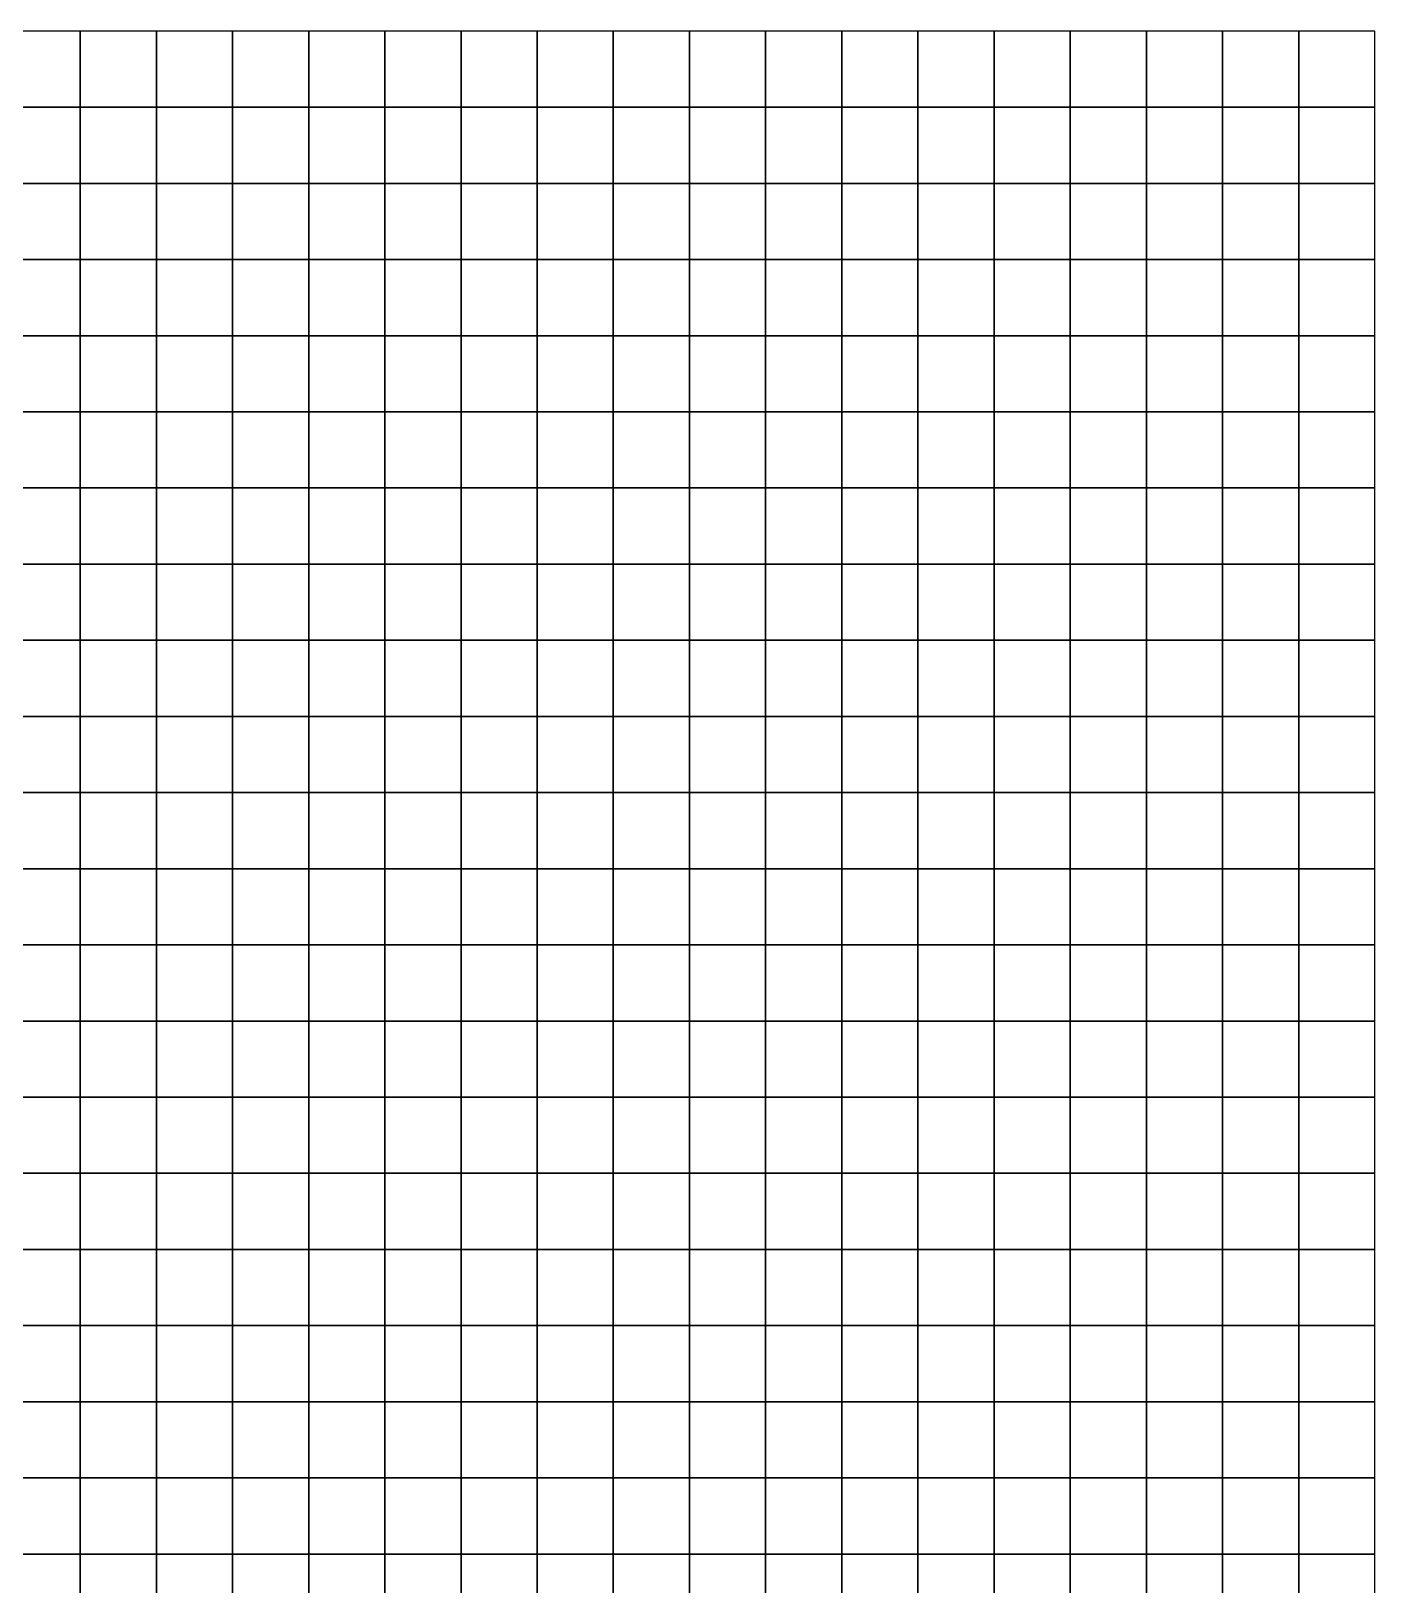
# Model space of a CAD drawing. Header units: metres. Extents: x 0 to 700, y 0 to 800.
# Drawn here: x 523.5 to 700, y 596 to 800 of the extents above; entities that cross this region are included whole.
import ezdxf

# ---------------------------------------------------------------- set-up
doc = ezdxf.new("R2010")
doc.units = ezdxf.units.M

msp = doc.modelspace()

# ---------------------------------------------------------------- linework, layer by layer
at = {"layer": 'C2'}
for points in [[(520, 790, -330.32), (530, 790, -330.41), (530, 800, -332.89), (520, 800, -332.9)], [(530, 790, -330.41), (540, 790, -331.52), (540, 800, -333.83), (530, 800, -332.89)], [(540, 790, -331.52), (550, 790, -332.95), (550, 800, -335.23), (540, 800, -333.83)], [(550, 790, -332.95), (560, 790, -334.1), (560, 800, -336.55), (550, 800, -335.23)], [(560, 790, -334.1), (570, 790, -335.11), (570, 800, -337.82), (560, 800, -336.55)], [(570, 790, -335.11), (580, 790, -337.31), (580, 800, -340.12), (570, 800, -337.82)], [(580, 790, -337.31), (590, 790, -340.22), (590, 800, -342.81), (580, 800, -340.12)], [(590, 790, -340.22), (600, 790, -341.76), (600, 800, -344.42), (590, 800, -342.81)], [(600, 790, -341.76), (610, 790, -341.01), (610, 800, -344.13), (600, 800, -344.42)], [(610, 790, -341.01), (620, 790, -337.91), (620, 800, -341.99), (610, 800, -344.13)], [(620, 790, -337.91), (630, 790, -336.11), (630, 800, -340.47), (620, 800, -341.99)], [(630, 790, -336.11), (640, 790, -334.45), (640, 800, -338.79), (630, 800, -340.47)], [(640, 790, -334.45), (650, 790, -331.86), (650, 800, -336.23), (640, 800, -338.79)], [(650, 790, -331.86), (660, 790, -328.42), (660, 800, -333.16), (650, 800, -336.23)], [(660, 790, -328.42), (670, 790, -324.44), (670, 800, -329.73), (660, 800, -333.16)], [(670, 790, -324.44), (680, 790, -322.09), (680, 800, -327.61), (670, 800, -329.73)], [(680, 790, -322.09), (690, 790, -321.84), (690, 800, -327.08), (680, 800, -327.61)], [(690, 790, -321.84), (700, 790, -320.34), (700, 800, -325.89), (690, 800, -327.08)], [(520, 780, -328.15), (530, 780, -328.39), (530, 790, -330.41), (520, 790, -330.32)], [(530, 780, -328.39), (540, 780, -329.58), (540, 790, -331.52), (530, 790, -330.41)], [(540, 780, -329.58), (550, 780, -330.94), (550, 790, -332.95), (540, 790, -331.52)], [(550, 780, -330.94), (560, 780, -331.93), (560, 790, -334.1), (550, 790, -332.95)], [(560, 780, -331.93), (570, 780, -332.8), (570, 790, -335.11), (560, 790, -334.1)], [(570, 780, -332.8), (580, 780, -334.94), (580, 790, -337.31), (570, 790, -335.11)], [(580, 780, -334.94), (590, 780, -337.9), (590, 790, -340.22), (580, 790, -337.31)], [(590, 780, -337.9), (600, 780, -339.5), (600, 790, -341.76), (590, 790, -340.22)], [(600, 780, -339.5), (610, 780, -338.81), (610, 790, -341.01), (600, 790, -341.76)], [(610, 780, -338.81), (620, 780, -335.79), (620, 790, -337.91), (610, 790, -341.01)], [(620, 780, -335.79), (630, 780, -334.24), (630, 790, -336.11), (620, 790, -337.91)], [(630, 780, -334.24), (640, 780, -332.87), (640, 790, -334.45), (630, 790, -336.11)], [(640, 780, -332.87), (650, 780, -330.22), (650, 790, -331.86), (640, 790, -334.45)], [(650, 780, -330.22), (660, 780, -326.36), (660, 790, -328.42), (650, 790, -331.86)], [(660, 780, -326.36), (670, 780, -321.63), (670, 790, -324.44), (660, 790, -328.42)], [(670, 780, -321.63), (680, 780, -318.55), (680, 790, -322.09), (670, 790, -324.44)], [(680, 780, -318.55), (690, 780, -317.55), (690, 790, -321.84), (680, 790, -322.09)], [(690, 780, -317.55), (700, 780, -315.21), (700, 790, -320.34), (690, 790, -321.84)], [(520, 770, -324.96), (530, 770, -325.2), (530, 780, -328.39), (520, 780, -328.15)], [(530, 770, -325.2), (540, 770, -326.53), (540, 780, -329.58), (530, 780, -328.39)], [(540, 770, -326.53), (550, 770, -327.84), (550, 780, -330.94), (540, 780, -329.58)], [(550, 770, -327.84), (560, 770, -328.59), (560, 780, -331.93), (550, 780, -330.94)], [(560, 770, -328.59), (570, 770, -329.11), (570, 780, -332.8), (560, 780, -331.93)], [(570, 770, -329.11), (580, 770, -331.16), (580, 780, -334.94), (570, 780, -332.8)], [(580, 770, -331.16), (590, 770, -334.39), (590, 780, -337.9), (580, 780, -334.94)], [(590, 770, -334.39), (600, 770, -335.99), (600, 780, -339.5), (590, 780, -337.9)], [(600, 770, -335.99), (610, 770, -334.97), (610, 780, -338.81), (600, 780, -339.5)], [(610, 770, -334.97), (620, 770, -331.09), (620, 780, -335.79), (610, 780, -338.81)], [(620, 770, -331.09), (630, 770, -329.4), (630, 780, -334.24), (620, 780, -335.79)], [(630, 770, -329.4), (640, 770, -328.26), (640, 780, -332.87), (630, 780, -334.24)], [(640, 770, -328.26), (650, 770, -325.78), (650, 780, -330.22), (640, 780, -332.87)], [(650, 770, -325.78), (660, 770, -321.66), (660, 780, -326.36), (650, 780, -330.22)], [(660, 770, -321.66), (670, 770, -316.43), (670, 780, -321.63), (660, 780, -326.36)], [(670, 770, -316.43), (680, 770, -313.11), (680, 780, -318.55), (670, 780, -321.63)], [(680, 770, -313.11), (690, 770, -312.39), (690, 780, -317.55), (680, 780, -318.55)], [(690, 770, -312.39), (700, 770, -309.73), (700, 780, -315.21), (690, 780, -317.55)], [(520, 760, -321.47), (530, 760, -321.68), (530, 770, -325.2), (520, 770, -324.96)], [(530, 760, -321.68), (540, 760, -323.12), (540, 770, -326.53), (530, 770, -325.2)], [(540, 760, -323.12), (550, 760, -324.39), (550, 770, -327.84), (540, 770, -326.53)], [(550, 760, -324.39), (560, 760, -324.87), (560, 770, -328.59), (550, 770, -327.84)], [(560, 760, -324.87), (570, 760, -325.02), (570, 770, -329.11), (560, 770, -328.59)], [(570, 760, -325.02), (580, 760, -326.96), (580, 770, -331.16), (570, 770, -329.11)], [(580, 760, -326.96), (590, 760, -330.44), (590, 770, -334.39), (580, 770, -331.16)], [(590, 760, -330.44), (600, 760, -332.08), (600, 770, -335.99), (590, 770, -334.39)], [(600, 760, -332.08), (610, 760, -330.6), (610, 770, -334.97), (600, 770, -335.99)], [(610, 760, -330.6), (620, 760, -325.89), (620, 770, -331.09), (610, 770, -334.97)], [(620, 760, -325.89), (630, 760, -323.83), (630, 770, -329.4), (620, 770, -331.09)], [(630, 760, -323.83), (640, 760, -322.6), (640, 770, -328.26), (630, 770, -329.4)], [(640, 760, -322.6), (650, 760, -320), (650, 770, -325.78), (640, 770, -328.26)], [(650, 760, -320), (660, 760, -315.66), (660, 770, -321.66), (650, 770, -325.78)], [(660, 760, -315.66), (670, 760, -310.08), (670, 770, -316.43), (660, 770, -321.66)], [(670, 760, -310.08), (680, 760, -306.77), (680, 770, -313.11), (670, 770, -316.43)], [(680, 760, -306.77), (690, 760, -306.42), (690, 770, -312.39), (680, 770, -313.11)], [(690, 760, -306.42), (700, 760, -303.8), (700, 770, -309.73), (690, 770, -312.39)], [(520, 750, -319.37), (530, 750, -319.5), (530, 760, -321.68), (520, 760, -321.47)], [(530, 750, -319.5), (540, 750, -320.74), (540, 760, -323.12), (530, 760, -321.68)], [(540, 750, -320.74), (550, 750, -321.86), (550, 760, -324.39), (540, 760, -323.12)], [(550, 750, -321.86), (560, 750, -322.21), (560, 760, -324.87), (550, 760, -324.39)], [(560, 750, -322.21), (570, 750, -322.37), (570, 760, -325.02), (560, 760, -324.87)], [(570, 750, -322.37), (580, 750, -324.27), (580, 760, -326.96), (570, 760, -325.02)], [(580, 750, -324.27), (590, 750, -327.73), (590, 760, -330.44), (580, 760, -326.96)], [(590, 750, -327.73), (600, 750, -329.43), (600, 760, -332.08), (590, 760, -330.44)], [(600, 750, -329.43), (610, 750, -328.01), (610, 760, -330.6), (600, 760, -332.08)], [(610, 750, -328.01), (620, 750, -323.65), (620, 760, -325.89), (610, 760, -330.6)], [(620, 750, -323.65), (630, 750, -321.53), (630, 760, -323.83), (620, 760, -325.89)], [(630, 750, -321.53), (640, 750, -320.1), (640, 760, -322.6), (630, 760, -323.83)], [(640, 750, -320.1), (650, 750, -317.44), (650, 760, -320), (640, 760, -322.6)], [(650, 750, -317.44), (660, 750, -313.17), (660, 760, -315.66), (650, 760, -320)], [(660, 750, -313.17), (670, 750, -308.06), (670, 760, -310.08), (660, 760, -315.66)], [(670, 750, -308.06), (680, 750, -305.18), (680, 760, -306.77), (670, 760, -310.08)], [(680, 750, -305.18), (690, 750, -304.97), (690, 760, -306.42), (680, 760, -306.77)], [(690, 750, -304.97), (700, 750, -302.9), (700, 760, -303.8), (690, 760, -306.42)], [(520, 740, -317.63), (530, 740, -317.6), (530, 750, -319.5), (520, 750, -319.37)], [(530, 740, -317.6), (540, 740, -318.57), (540, 750, -320.74), (530, 750, -319.5)], [(540, 740, -318.57), (550, 740, -319.52), (550, 750, -321.86), (540, 750, -320.74)], [(550, 740, -319.52), (560, 740, -319.8), (560, 750, -322.21), (550, 750, -321.86)], [(560, 740, -319.8), (570, 740, -319.9), (570, 750, -322.37), (560, 750, -322.21)], [(570, 740, -319.9), (580, 740, -321.74), (580, 750, -324.27), (570, 750, -322.37)], [(580, 740, -321.74), (590, 740, -325.18), (590, 750, -327.73), (580, 750, -324.27)], [(590, 740, -325.18), (600, 740, -326.88), (600, 750, -329.43), (590, 750, -327.73)], [(600, 740, -326.88), (610, 740, -325.64), (610, 750, -328.01), (600, 750, -329.43)], [(610, 740, -325.64), (620, 740, -321.59), (620, 750, -323.65), (610, 750, -328.01)], [(620, 740, -321.59), (630, 740, -319.83), (630, 750, -321.53), (620, 750, -323.65)], [(630, 740, -319.83), (640, 740, -318.83), (640, 750, -320.1), (630, 750, -321.53)], [(640, 740, -318.83), (650, 740, -316.66), (650, 750, -317.44), (640, 750, -320.1)], [(650, 740, -316.66), (660, 740, -312.86), (660, 750, -313.17), (650, 750, -317.44)], [(660, 740, -312.86), (670, 740, -308.21), (670, 750, -308.06), (660, 750, -313.17)], [(670, 740, -308.21), (680, 740, -305.61), (680, 750, -305.18), (670, 750, -308.06)], [(680, 740, -305.61), (690, 740, -305.53), (690, 750, -304.97), (680, 750, -305.18)], [(690, 740, -305.53), (700, 740, -303.52), (700, 750, -302.9), (690, 750, -304.97)], [(520, 730, -316.46), (530, 730, -316.43), (530, 740, -317.6), (520, 740, -317.63)], [(530, 730, -316.43), (540, 730, -317.23), (540, 740, -318.57), (530, 740, -317.6)], [(540, 730, -317.23), (550, 730, -318.07), (550, 740, -319.52), (540, 740, -318.57)], [(550, 730, -318.07), (560, 730, -318.4), (560, 740, -319.8), (550, 740, -319.52)], [(560, 730, -318.4), (570, 730, -318.59), (570, 740, -319.9), (560, 740, -319.8)], [(570, 730, -318.59), (580, 730, -320.26), (580, 740, -321.74), (570, 740, -319.9)], [(580, 730, -320.26), (590, 730, -323.7), (590, 740, -325.18), (580, 740, -321.74)], [(590, 730, -323.7), (600, 730, -325.29), (600, 740, -326.88), (590, 740, -325.18)], [(600, 730, -325.29), (610, 730, -324.55), (610, 740, -325.64), (600, 740, -326.88)], [(610, 730, -324.55), (620, 730, -321.42), (620, 740, -321.59), (610, 740, -325.64)], [(620, 730, -321.42), (630, 730, -320.31), (630, 740, -319.83), (620, 740, -321.59)], [(630, 730, -320.31), (640, 730, -319.79), (640, 740, -318.83), (630, 740, -319.83)], [(640, 730, -319.79), (650, 730, -318.1), (650, 740, -316.66), (640, 740, -318.83)], [(650, 730, -318.1), (660, 730, -314.88), (660, 740, -312.86), (650, 740, -316.66)], [(660, 730, -314.88), (670, 730, -310.79), (670, 740, -308.21), (660, 740, -312.86)], [(670, 730, -310.79), (680, 730, -308.27), (680, 740, -305.61), (670, 740, -308.21)], [(680, 730, -308.27), (690, 730, -307.82), (690, 740, -305.53), (680, 740, -305.61)], [(690, 730, -307.82), (700, 730, -305.66), (700, 740, -303.52), (690, 740, -305.53)], [(520, 720, -315.1), (530, 720, -314.87), (530, 730, -316.43), (520, 730, -316.46)], [(530, 720, -314.87), (540, 720, -315.43), (540, 730, -317.23), (530, 730, -316.43)], [(540, 720, -315.43), (550, 720, -316.03), (550, 730, -318.07), (540, 730, -317.23)], [(550, 720, -316.03), (560, 720, -316.23), (560, 730, -318.4), (550, 730, -318.07)], [(560, 720, -316.23), (570, 720, -316.21), (570, 730, -318.59), (560, 730, -318.4)], [(570, 720, -316.21), (580, 720, -317.7), (580, 730, -320.26), (570, 730, -318.59)], [(580, 720, -317.7), (590, 720, -320.96), (590, 730, -323.7), (580, 730, -320.26)], [(590, 720, -320.96), (600, 720, -322.41), (600, 730, -325.29), (590, 730, -323.7)], [(600, 720, -322.41), (610, 720, -321.78), (610, 730, -324.55), (600, 730, -325.29)], [(610, 720, -321.78), (620, 720, -318.94), (620, 730, -321.42), (610, 730, -324.55)], [(620, 720, -318.94), (630, 720, -317.91), (630, 730, -320.31), (620, 730, -321.42)], [(630, 720, -317.91), (640, 720, -317.57), (640, 730, -319.79), (630, 730, -320.31)], [(640, 720, -317.57), (650, 720, -316.07), (650, 730, -318.1), (640, 730, -319.79)], [(650, 720, -316.07), (660, 720, -313.31), (660, 730, -314.88), (650, 730, -318.1)], [(660, 720, -313.31), (670, 720, -309.79), (670, 730, -310.79), (660, 730, -314.88)], [(670, 720, -309.79), (680, 720, -307.62), (680, 730, -308.27), (670, 730, -310.79)], [(680, 720, -307.62), (690, 720, -307.38), (690, 730, -307.82), (680, 730, -308.27)], [(690, 720, -307.38), (700, 720, -305.61), (700, 730, -305.66), (690, 730, -307.82)], [(520, 710, -313.02), (530, 710, -312.46), (530, 720, -314.87), (520, 720, -315.1)], [(530, 710, -312.46), (540, 710, -312.73), (540, 720, -315.43), (530, 720, -314.87)], [(540, 710, -312.73), (550, 710, -313.06), (550, 720, -316.03), (540, 720, -315.43)], [(550, 710, -313.06), (560, 710, -313.06), (560, 720, -316.23), (550, 720, -316.03)], [(560, 710, -313.06), (570, 710, -312.74), (570, 720, -316.21), (560, 720, -316.23)], [(570, 710, -312.74), (580, 710, -313.93), (580, 720, -317.7), (570, 720, -316.21)], [(580, 710, -313.93), (590, 710, -316.96), (590, 720, -320.96), (580, 720, -317.7)], [(590, 710, -316.96), (600, 710, -318.05), (600, 720, -322.41), (590, 720, -320.96)], [(600, 710, -318.05), (610, 710, -316.99), (610, 720, -321.78), (600, 720, -322.41)], [(610, 710, -316.99), (620, 710, -313.52), (620, 720, -318.94), (610, 720, -321.78)], [(620, 710, -313.52), (630, 710, -312.01), (630, 720, -317.91), (620, 720, -318.94)], [(630, 710, -312.01), (640, 710, -311.42), (640, 720, -317.57), (630, 720, -317.91)], [(640, 710, -311.42), (650, 710, -310.11), (650, 720, -316.07), (640, 720, -317.57)], [(650, 710, -310.11), (660, 710, -307.98), (660, 720, -313.31), (650, 720, -316.07)], [(660, 710, -307.98), (670, 710, -305.44), (670, 720, -309.79), (660, 720, -313.31)], [(670, 710, -305.44), (680, 710, -304.33), (680, 720, -307.62), (670, 720, -309.79)], [(680, 710, -304.33), (690, 710, -305.34), (690, 720, -307.38), (680, 720, -307.62)], [(690, 710, -305.34), (700, 710, -304.68), (700, 720, -305.61), (690, 720, -307.38)], [(520, 700, -311.45), (530, 700, -310.6), (530, 710, -312.46), (520, 710, -313.02)], [(530, 700, -310.6), (540, 700, -310.4), (540, 710, -312.73), (530, 710, -312.46)], [(540, 700, -310.4), (550, 700, -310.4), (550, 710, -313.06), (540, 710, -312.73)], [(550, 700, -310.4), (560, 700, -310.22), (560, 710, -313.06), (550, 710, -313.06)], [(560, 700, -310.22), (570, 700, -309.87), (570, 710, -312.74), (560, 710, -313.06)], [(570, 700, -309.87), (580, 700, -310.68), (580, 710, -313.93), (570, 710, -312.74)], [(580, 700, -310.68), (590, 700, -313.05), (590, 710, -316.96), (580, 710, -313.93)], [(590, 700, -313.05), (600, 700, -313.76), (600, 710, -318.05), (590, 710, -316.96)], [(600, 700, -313.76), (610, 700, -312.6), (610, 710, -316.99), (600, 710, -318.05)], [(610, 700, -312.6), (620, 700, -309.6), (620, 710, -313.52), (610, 710, -316.99)], [(620, 700, -309.6), (630, 700, -307.93), (630, 710, -312.01), (620, 710, -313.52)], [(630, 700, -307.93), (640, 700, -307.01), (640, 710, -311.42), (630, 710, -312.01)], [(640, 700, -307.01), (650, 700, -305.67), (650, 710, -310.11), (640, 710, -311.42)], [(650, 700, -305.67), (660, 700, -304.03), (660, 710, -307.98), (650, 710, -310.11)], [(660, 700, -304.03), (670, 700, -302.43), (670, 710, -305.44), (660, 710, -307.98)], [(670, 700, -302.43), (680, 700, -302.08), (680, 710, -304.33), (670, 710, -305.44)], [(680, 700, -302.08), (690, 700, -303.34), (690, 710, -305.34), (680, 710, -304.33)], [(690, 700, -303.34), (700, 700, -303.47), (700, 710, -304.68), (690, 710, -305.34)], [(520, 690, -309.48), (530, 690, -308.31), (530, 700, -310.6), (520, 700, -311.45)], [(530, 690, -308.31), (540, 690, -307.64), (540, 700, -310.4), (530, 700, -310.6)], [(540, 690, -307.64), (550, 690, -307.29), (550, 700, -310.4), (540, 700, -310.4)], [(550, 690, -307.29), (560, 690, -306.97), (560, 700, -310.22), (550, 700, -310.4)], [(560, 690, -306.97), (570, 690, -306.74), (570, 700, -309.87), (560, 700, -310.22)], [(570, 690, -306.74), (580, 690, -307.12), (580, 700, -310.68), (570, 700, -309.87)], [(580, 690, -307.12), (590, 690, -308.62), (590, 700, -313.05), (580, 700, -310.68)], [(590, 690, -308.62), (600, 690, -308.82), (600, 700, -313.76), (590, 700, -313.05)], [(600, 690, -308.82), (610, 690, -307.69), (610, 700, -312.6), (600, 700, -313.76)], [(610, 690, -307.69), (620, 690, -305.35), (620, 700, -309.6), (610, 700, -312.6)], [(620, 690, -305.35), (630, 690, -303.72), (630, 700, -307.93), (620, 700, -309.6)], [(630, 690, -303.72), (640, 690, -302.54), (640, 700, -307.01), (630, 700, -307.93)], [(640, 690, -302.54), (650, 690, -301.4), (650, 700, -305.67), (640, 700, -307.01)], [(650, 690, -301.4), (660, 690, -300.33), (660, 700, -304.03), (650, 700, -305.67)], [(660, 690, -300.33), (670, 690, -299.71), (670, 700, -302.43), (660, 700, -304.03)], [(670, 690, -299.71), (680, 690, -300), (680, 700, -302.08), (670, 700, -302.43)], [(680, 690, -300), (690, 690, -301.31), (690, 700, -303.34), (680, 700, -302.08)], [(690, 690, -301.31), (700, 690, -302.03), (700, 700, -303.47), (690, 700, -303.34)], [(520, 680, -306.88), (530, 680, -305.35), (530, 690, -308.31), (520, 690, -309.48)], [(530, 680, -305.35), (540, 680, -304.21), (540, 690, -307.64), (530, 690, -308.31)], [(540, 680, -304.21), (550, 680, -303.51), (550, 690, -307.29), (540, 690, -307.64)], [(550, 680, -303.51), (560, 680, -303.04), (560, 690, -306.97), (550, 690, -307.29)], [(560, 680, -303.04), (570, 680, -302.69), (570, 690, -306.74), (560, 690, -306.97)], [(570, 680, -302.69), (580, 680, -302.76), (580, 690, -307.12), (570, 690, -306.74)], [(580, 680, -302.76), (590, 680, -303.08), (590, 690, -308.62), (580, 690, -307.12)], [(590, 680, -303.08), (600, 680, -302.81), (600, 690, -308.82), (590, 690, -308.62)], [(600, 680, -302.81), (610, 680, -301.73), (610, 690, -307.69), (600, 690, -308.82)], [(610, 680, -301.73), (620, 680, -300.34), (620, 690, -305.35), (610, 690, -307.69)], [(620, 680, -300.34), (630, 680, -298.77), (630, 690, -303.72), (620, 690, -305.35)], [(630, 680, -298.77), (640, 680, -297.59), (640, 690, -302.54), (630, 690, -303.72)], [(640, 680, -297.59), (650, 680, -296.79), (650, 690, -301.4), (640, 690, -302.54)], [(650, 680, -296.79), (660, 680, -296.51), (660, 690, -300.33), (650, 690, -301.4)], [(660, 680, -296.51), (670, 680, -296.86), (670, 690, -299.71), (660, 690, -300.33)], [(670, 680, -296.86), (680, 680, -297.78), (680, 690, -300), (670, 690, -299.71)], [(680, 680, -297.78), (690, 680, -298.87), (690, 690, -301.31), (680, 690, -300)], [(690, 680, -298.87), (700, 680, -300.18), (700, 690, -302.03), (690, 690, -301.31)], [(520, 670, -304.56), (530, 670, -303.01), (530, 680, -305.35), (520, 680, -306.88)], [(530, 670, -303.01), (540, 670, -301.68), (540, 680, -304.21), (530, 680, -305.35)], [(540, 670, -301.68), (550, 670, -300.83), (550, 680, -303.51), (540, 680, -304.21)], [(550, 670, -300.83), (560, 670, -300.32), (560, 680, -303.04), (550, 680, -303.51)], [(560, 670, -300.32), (570, 670, -300.15), (570, 680, -302.69), (560, 680, -303.04)], [(570, 670, -300.15), (580, 670, -299.81), (580, 680, -302.76), (570, 680, -302.69)], [(580, 670, -299.81), (590, 670, -299.14), (590, 680, -303.08), (580, 680, -302.76)], [(590, 670, -299.14), (600, 670, -298.43), (600, 680, -302.81), (590, 680, -303.08)], [(600, 670, -298.43), (610, 670, -297.53), (610, 680, -301.73), (600, 680, -302.81)], [(610, 670, -297.53), (620, 670, -297.04), (620, 680, -300.34), (610, 680, -301.73)], [(620, 670, -297.04), (630, 670, -295.62), (630, 680, -298.77), (620, 680, -300.34)], [(630, 670, -295.62), (640, 670, -294.1), (640, 680, -297.59), (630, 680, -298.77)], [(640, 670, -294.1), (650, 670, -293.31), (650, 680, -296.79), (640, 680, -297.59)], [(650, 670, -293.31), (660, 670, -293.5), (660, 680, -296.51), (650, 680, -296.79)], [(660, 670, -293.5), (670, 670, -294.55), (670, 680, -296.86), (660, 680, -296.51)], [(670, 670, -294.55), (680, 670, -295.74), (680, 680, -297.78), (670, 680, -296.86)], [(680, 670, -295.74), (690, 670, -296.45), (690, 680, -298.87), (680, 680, -297.78)], [(690, 670, -296.45), (700, 670, -298.07), (700, 680, -300.18), (690, 680, -298.87)], [(520, 660, -302.07), (530, 660, -300.5), (530, 670, -303.01), (520, 670, -304.56)], [(530, 660, -300.5), (540, 660, -299.16), (540, 670, -301.68), (530, 670, -303.01)], [(540, 660, -299.16), (550, 660, -298.27), (550, 670, -300.83), (540, 670, -301.68)], [(550, 660, -298.27), (560, 660, -297.65), (560, 670, -300.32), (550, 670, -300.83)], [(560, 660, -297.65), (570, 660, -297.39), (570, 670, -300.15), (560, 670, -300.32)], [(570, 660, -297.39), (580, 660, -296.78), (580, 670, -299.81), (570, 670, -300.15)], [(580, 660, -296.78), (590, 660, -295.22), (590, 670, -299.14), (580, 670, -299.81)], [(590, 660, -295.22), (600, 660, -294.11), (600, 670, -298.43), (590, 670, -299.14)], [(600, 660, -294.11), (610, 660, -293.03), (610, 670, -297.53), (600, 670, -298.43)], [(610, 660, -293.03), (620, 660, -292.66), (620, 670, -297.04), (610, 670, -297.53)], [(620, 660, -292.66), (630, 660, -291.2), (630, 670, -295.62), (620, 670, -297.04)], [(630, 660, -291.2), (640, 660, -289.63), (640, 670, -294.1), (630, 670, -295.62)], [(640, 660, -289.63), (650, 660, -289.07), (650, 670, -293.31), (640, 670, -294.1)], [(650, 660, -289.07), (660, 660, -289.63), (660, 670, -293.5), (650, 670, -293.31)], [(660, 660, -289.63), (670, 660, -291.16), (670, 670, -294.55), (660, 670, -293.5)], [(670, 660, -291.16), (680, 660, -292.65), (680, 670, -295.74), (670, 670, -294.55)], [(680, 660, -292.65), (690, 660, -293.43), (690, 670, -296.45), (680, 670, -295.74)], [(690, 660, -293.43), (700, 660, -295.3), (700, 670, -298.07), (690, 670, -296.45)], [(520, 650, -299.82), (530, 650, -298.47), (530, 660, -300.5), (520, 660, -302.07)], [(530, 650, -298.47), (540, 650, -297.3), (540, 660, -299.16), (530, 660, -300.5)], [(540, 650, -297.3), (550, 650, -296.59), (550, 660, -298.27), (540, 660, -299.16)], [(550, 650, -296.59), (560, 650, -296.07), (560, 660, -297.65), (550, 660, -298.27)], [(560, 650, -296.07), (570, 650, -296.03), (570, 660, -297.39), (560, 660, -297.65)], [(570, 650, -296.03), (580, 650, -295.24), (580, 660, -296.78), (570, 660, -297.39)], [(580, 650, -295.24), (590, 650, -293.05), (590, 660, -295.22), (580, 660, -296.78)], [(590, 650, -293.05), (600, 650, -291.66), (600, 660, -294.11), (590, 660, -295.22)], [(600, 650, -291.66), (610, 650, -290.71), (610, 660, -293.03), (600, 660, -294.11)], [(610, 650, -290.71), (620, 650, -290.98), (620, 660, -292.66), (610, 660, -293.03)], [(620, 650, -290.98), (630, 650, -289.81), (630, 660, -291.2), (620, 660, -292.66)], [(630, 650, -289.81), (640, 650, -288.21), (640, 660, -289.63), (630, 660, -291.2)], [(640, 650, -288.21), (650, 650, -287.82), (650, 660, -289.07), (640, 660, -289.63)], [(650, 650, -287.82), (660, 650, -288.72), (660, 660, -289.63), (650, 660, -289.07)], [(660, 650, -288.72), (670, 650, -290.57), (670, 660, -291.16), (660, 660, -289.63)], [(670, 650, -290.57), (680, 650, -292.06), (680, 660, -292.65), (670, 660, -291.16)], [(680, 650, -292.06), (690, 650, -292.35), (690, 660, -293.43), (680, 660, -292.65)], [(690, 650, -292.35), (700, 650, -294.08), (700, 660, -295.3), (690, 660, -293.43)], [(520, 640, -297.38), (530, 640, -296.2), (530, 650, -298.47), (520, 650, -299.82)], [(530, 640, -296.2), (540, 640, -295.34), (540, 650, -297.3), (530, 650, -298.47)], [(540, 640, -295.34), (550, 640, -294.83), (550, 650, -296.59), (540, 650, -297.3)], [(550, 640, -294.83), (560, 640, -294.55), (560, 650, -296.07), (550, 650, -296.59)], [(560, 640, -294.55), (570, 640, -294.79), (570, 650, -296.03), (560, 650, -296.07)], [(570, 640, -294.79), (580, 640, -294.05), (580, 650, -295.24), (570, 650, -296.03)], [(580, 640, -294.05), (590, 640, -291.51), (590, 650, -293.05), (580, 650, -295.24)], [(590, 640, -291.51), (600, 640, -290.18), (600, 650, -291.66), (590, 650, -293.05)], [(600, 640, -290.18), (610, 640, -289.52), (610, 650, -290.71), (600, 650, -291.66)], [(610, 640, -289.52), (620, 640, -290.44), (620, 650, -290.98), (610, 650, -290.71)], [(620, 640, -290.44), (630, 640, -289.62), (630, 650, -289.81), (620, 650, -290.98)], [(630, 640, -289.62), (640, 640, -288.11), (640, 650, -288.21), (630, 650, -289.81)], [(640, 640, -288.11), (650, 640, -287.85), (650, 650, -287.82), (640, 650, -288.21)], [(650, 640, -287.85), (660, 640, -288.82), (660, 650, -288.72), (650, 650, -287.82)], [(660, 640, -288.82), (670, 640, -290.62), (670, 650, -290.57), (660, 650, -288.72)], [(670, 640, -290.62), (680, 640, -291.83), (680, 650, -292.06), (670, 650, -290.57)], [(680, 640, -291.83), (690, 640, -291.52), (690, 650, -292.35), (680, 650, -292.06)], [(690, 640, -291.52), (700, 640, -292.9), (700, 650, -294.08), (690, 650, -292.35)], [(520, 630, -295.09), (530, 630, -293.92), (530, 640, -296.2), (520, 640, -297.38)], [(530, 630, -293.92), (540, 630, -293.28), (540, 640, -295.34), (530, 640, -296.2)], [(540, 630, -293.28), (550, 630, -292.96), (550, 640, -294.83), (540, 640, -295.34)], [(550, 630, -292.96), (560, 630, -292.9), (560, 640, -294.55), (550, 640, -294.83)], [(560, 630, -292.9), (570, 630, -293.44), (570, 640, -294.79), (560, 640, -294.55)], [(570, 630, -293.44), (580, 630, -292.99), (580, 640, -294.05), (570, 640, -294.79)], [(580, 630, -292.99), (590, 630, -290.35), (590, 640, -291.51), (580, 640, -294.05)], [(590, 630, -290.35), (600, 630, -289.37), (600, 640, -290.18), (590, 640, -291.51)], [(600, 630, -289.37), (610, 630, -289.21), (610, 640, -289.52), (600, 640, -290.18)], [(610, 630, -289.21), (620, 630, -290.61), (620, 640, -290.44), (610, 640, -289.52)], [(620, 630, -290.61), (630, 630, -290.17), (630, 640, -289.62), (620, 640, -290.44)], [(630, 630, -290.17), (640, 630, -288.97), (640, 640, -288.11), (630, 640, -289.62)], [(640, 630, -288.97), (650, 630, -288.9), (650, 640, -287.85), (640, 640, -288.11)], [(650, 630, -288.9), (660, 630, -289.9), (660, 640, -288.82), (650, 640, -287.85)], [(660, 630, -289.9), (670, 630, -291.41), (670, 640, -290.62), (660, 640, -288.82)], [(670, 630, -291.41), (680, 630, -292.19), (680, 640, -291.83), (670, 640, -290.62)], [(680, 630, -292.19), (690, 630, -291.34), (690, 640, -291.52), (680, 640, -291.83)], [(690, 630, -291.34), (700, 630, -292.23), (700, 640, -292.9), (690, 640, -291.52)], [(520, 620, -293.59), (530, 620, -292.82), (530, 630, -293.92), (520, 630, -295.09)], [(530, 620, -292.82), (540, 620, -292.68), (540, 630, -293.28), (530, 630, -293.92)], [(540, 620, -292.68), (550, 620, -292.69), (550, 630, -292.96), (540, 630, -293.28)], [(550, 620, -292.69), (560, 620, -292.89), (560, 630, -292.9), (550, 630, -292.96)], [(560, 620, -292.89), (570, 620, -293.43), (570, 630, -293.44), (560, 630, -292.9)], [(570, 620, -293.43), (580, 620, -293.15), (580, 630, -292.99), (570, 630, -293.44)], [(580, 620, -293.15), (590, 620, -290.71), (590, 630, -290.35), (580, 630, -292.99)], [(590, 620, -290.71), (600, 620, -290.05), (600, 630, -289.37), (590, 630, -290.35)], [(600, 620, -290.05), (610, 620, -290.2), (610, 630, -289.21), (600, 630, -289.37)], [(610, 620, -290.2), (620, 620, -291.8), (620, 630, -290.61), (610, 630, -289.21)], [(620, 620, -291.8), (630, 620, -291.82), (630, 630, -290.17), (620, 630, -290.61)], [(630, 620, -291.82), (640, 620, -291.18), (640, 630, -288.97), (630, 630, -290.17)], [(640, 620, -291.18), (650, 620, -291.3), (650, 630, -288.9), (640, 630, -288.97)], [(650, 620, -291.3), (660, 620, -292.13), (660, 630, -289.9), (650, 630, -288.9)], [(660, 620, -292.13), (670, 620, -293.08), (670, 630, -291.41), (660, 630, -289.9)], [(670, 620, -293.08), (680, 620, -293.3), (680, 630, -292.19), (670, 630, -291.41)], [(680, 620, -293.3), (690, 620, -292.03), (690, 630, -291.34), (680, 630, -292.19)], [(690, 620, -292.03), (700, 620, -292.24), (700, 630, -292.23), (690, 630, -291.34)], [(520, 610, -293.14), (530, 610, -293), (530, 620, -292.82), (520, 620, -293.59)], [(530, 610, -293), (540, 610, -293.53), (540, 620, -292.68), (530, 620, -292.82)], [(540, 610, -293.53), (550, 610, -294), (550, 620, -292.69), (540, 620, -292.68)], [(550, 610, -294), (560, 610, -294.43), (560, 620, -292.89), (550, 620, -292.69)], [(560, 610, -294.43), (570, 610, -295.15), (570, 620, -293.43), (560, 620, -292.89)], [(570, 610, -295.15), (580, 610, -294.97), (580, 620, -293.15), (570, 620, -293.43)], [(580, 610, -294.97), (590, 610, -293.17), (590, 620, -290.71), (580, 620, -293.15)], [(590, 610, -293.17), (600, 610, -292.86), (600, 620, -290.05), (590, 620, -290.71)], [(600, 610, -292.86), (610, 610, -293.26), (610, 620, -290.2), (600, 620, -290.05)], [(610, 610, -293.26), (620, 610, -294.65), (620, 620, -291.8), (610, 620, -290.2)], [(620, 610, -294.65), (630, 610, -295.15), (630, 620, -291.82), (620, 620, -291.8)], [(630, 610, -295.15), (640, 610, -294.88), (640, 620, -291.18), (630, 620, -291.82)], [(640, 610, -294.88), (650, 610, -295.02), (650, 620, -291.3), (640, 620, -291.18)], [(650, 610, -295.02), (660, 610, -295.33), (660, 620, -292.13), (650, 620, -291.3)], [(660, 610, -295.33), (670, 610, -295.46), (670, 620, -293.08), (660, 620, -292.13)], [(670, 610, -295.46), (680, 610, -294.91), (680, 620, -293.3), (670, 620, -293.08)], [(680, 610, -294.91), (690, 610, -293.39), (690, 620, -292.03), (680, 620, -293.3)], [(690, 610, -293.39), (700, 610, -292.73), (700, 620, -292.24), (690, 620, -292.03)], [(520, 600, -293.07), (530, 600, -293.36), (530, 610, -293), (520, 610, -293.14)], [(530, 600, -293.36), (540, 600, -294.45), (540, 610, -293.53), (530, 610, -293)], [(540, 600, -294.45), (550, 600, -295.2), (550, 610, -294), (540, 610, -293.53)], [(550, 600, -295.2), (560, 600, -295.74), (560, 610, -294.43), (550, 610, -294)], [(560, 600, -295.74), (570, 600, -296.23), (570, 610, -295.15), (560, 610, -294.43)], [(570, 600, -296.23), (580, 600, -296.26), (580, 610, -294.97), (570, 610, -295.15)], [(580, 600, -296.26), (590, 600, -295.13), (590, 610, -293.17), (580, 610, -294.97)], [(590, 600, -295.13), (600, 600, -295.19), (600, 610, -292.86), (590, 610, -293.17)], [(600, 600, -295.19), (610, 600, -295.68), (610, 610, -293.26), (600, 610, -292.86)], [(610, 600, -295.68), (620, 600, -296.73), (620, 610, -294.65), (610, 610, -293.26)], [(620, 600, -296.73), (630, 600, -297.41), (630, 610, -295.15), (620, 610, -294.65)], [(630, 600, -297.41), (640, 600, -297.7), (640, 610, -294.88), (630, 610, -295.15)], [(640, 600, -297.7), (650, 600, -297.9), (650, 610, -295.02), (640, 610, -294.88)], [(650, 600, -297.9), (660, 600, -297.8), (660, 610, -295.33), (650, 610, -295.02)], [(660, 600, -297.8), (670, 600, -297.15), (670, 610, -295.46), (660, 610, -295.33)], [(670, 600, -297.15), (680, 600, -296.07), (680, 610, -294.91), (670, 610, -295.46)], [(680, 600, -296.07), (690, 600, -294.43), (690, 610, -293.39), (680, 610, -294.91)], [(690, 600, -294.43), (700, 600, -293.26), (700, 610, -292.73), (690, 610, -293.39)], [(520, 590, -293.69), (530, 590, -294.17), (530, 600, -293.36), (520, 600, -293.07)], [(530, 590, -294.17), (540, 590, -295.75), (540, 600, -294.45), (530, 600, -293.36)], [(540, 590, -295.75), (550, 590, -296.63), (550, 600, -295.2), (540, 600, -294.45)], [(550, 590, -296.63), (560, 590, -297.2), (560, 600, -295.74), (550, 600, -295.2)], [(560, 590, -297.2), (570, 590, -297.37), (570, 600, -296.23), (560, 600, -295.74)], [(570, 590, -297.37), (580, 590, -297.62), (580, 600, -296.26), (570, 600, -296.23)], [(580, 590, -297.62), (590, 590, -297.21), (590, 600, -295.13), (580, 600, -296.26)], [(590, 590, -297.21), (600, 590, -297.77), (600, 600, -295.19), (590, 600, -295.13)], [(600, 590, -297.77), (610, 590, -298.36), (610, 600, -295.68), (600, 600, -295.19)], [(610, 590, -298.36), (620, 590, -299.04), (620, 600, -296.73), (610, 600, -295.68)], [(620, 590, -299.04), (630, 590, -299.94), (630, 600, -297.41), (620, 600, -296.73)], [(630, 590, -299.94), (640, 590, -300.78), (640, 600, -297.7), (630, 600, -297.41)], [(640, 590, -300.78), (650, 590, -301.01), (650, 600, -297.9), (640, 600, -297.7)], [(650, 590, -301.01), (660, 590, -300.46), (660, 600, -297.8), (650, 600, -297.9)], [(660, 590, -300.46), (670, 590, -299.02), (670, 600, -297.15), (660, 600, -297.8)], [(670, 590, -299.02), (680, 590, -297.43), (680, 600, -296.07), (670, 600, -297.15)], [(680, 590, -297.43), (690, 590, -295.8), (690, 600, -294.43), (680, 600, -296.07)], [(690, 590, -295.8), (700, 590, -294.08), (700, 600, -293.26), (690, 600, -294.43)]]:
    msp.add_3dface(points, dxfattribs=at)

doc.saveas('drawing.dxf')
